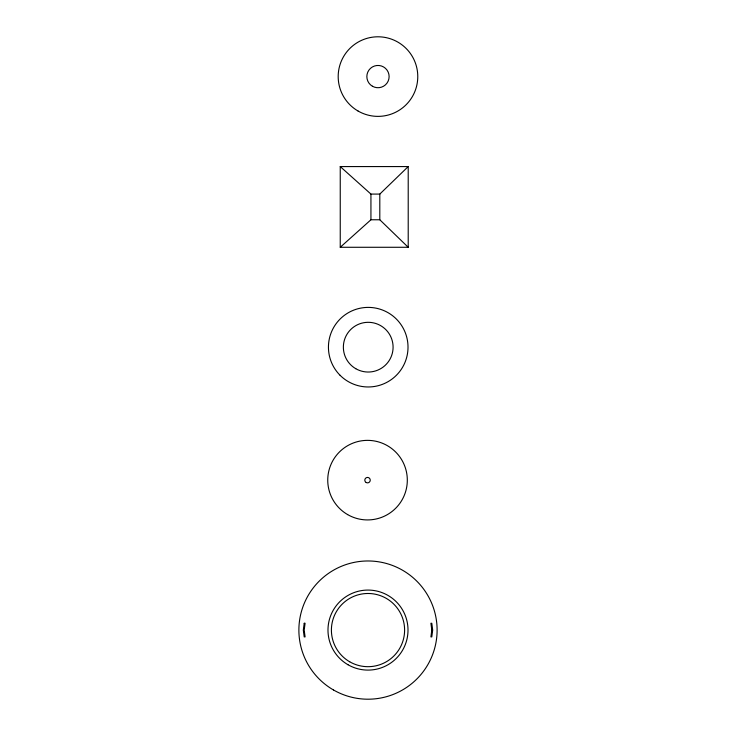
<?xml version="1.0" encoding="UTF-8"?>
<svg xmlns="http://www.w3.org/2000/svg" width="736" height="736" viewBox="0 0 736 736"><rect width="100%" height="100%" fill="white"/><g stroke="black" fill="none" stroke-linecap="round" stroke-linejoin="round"><path stroke-width="1.1" d="M340.244 166.575L370.935 194.083L379.804 194.083L408.213 166.575L408.213 247.278L340.244 247.278L340.244 166.575L408.213 166.575M340.244 247.278L370.935 219.77L379.804 219.77L408.213 247.278M379.804 194.083L379.804 219.77M370.935 194.083L370.935 219.77M304.216 623.263L303.315 630.09L304.216 636.907L305.09 636.907L304.189 630.09L305.09 623.263L304.216 623.263M431.811 630.09L430.91 636.907L431.784 636.907L432.685 630.09L431.784 623.263L430.91 623.263L431.811 630.09M333.445 689.945A69.11 69.11 0 0 0 437.11 630.09A69.11 69.11 0 0 0 333.445 570.234A69.11 69.11 0 0 0 333.445 689.945M347.99 664.737A40.011 40.011 0 0 0 408.011 630.09A40.011 40.011 0 0 0 347.99 595.433A40.011 40.011 0 0 0 347.99 664.737M349.701 661.784A36.607 36.607 0 0 0 404.607 630.09A36.607 36.607 0 0 0 349.701 598.386A36.607 36.607 0 0 0 349.701 661.784M355.792 368.708A24.868 24.868 0 0 0 393.088 347.18A24.868 24.868 0 0 0 355.792 325.643A24.868 24.868 0 0 0 355.792 368.708M340.096 375.314A39.781 39.781 0 0 0 406.658 357.475A39.781 39.781 0 0 0 357.926 308.752A39.781 39.781 0 0 0 340.096 375.314M347.64 514.602A39.781 39.781 0 0 0 407.312 480.148A39.781 39.781 0 0 0 347.64 445.694A39.781 39.781 0 0 0 347.64 514.602M366.169 482.512A2.732 2.732 0 0 0 370.254 480.148A2.732 2.732 0 0 0 366.169 477.784A2.732 2.732 0 0 0 366.169 482.512M358.092 111.044A39.781 39.781 0 0 0 417.772 76.581A39.781 39.781 0 0 0 358.092 42.127A39.781 39.781 0 0 0 358.092 111.044M372.416 86.232A11.141 11.141 0 0 0 389.123 76.581A11.141 11.141 0 0 0 372.416 66.939A11.141 11.141 0 0 0 372.416 86.232"/></g></svg>
